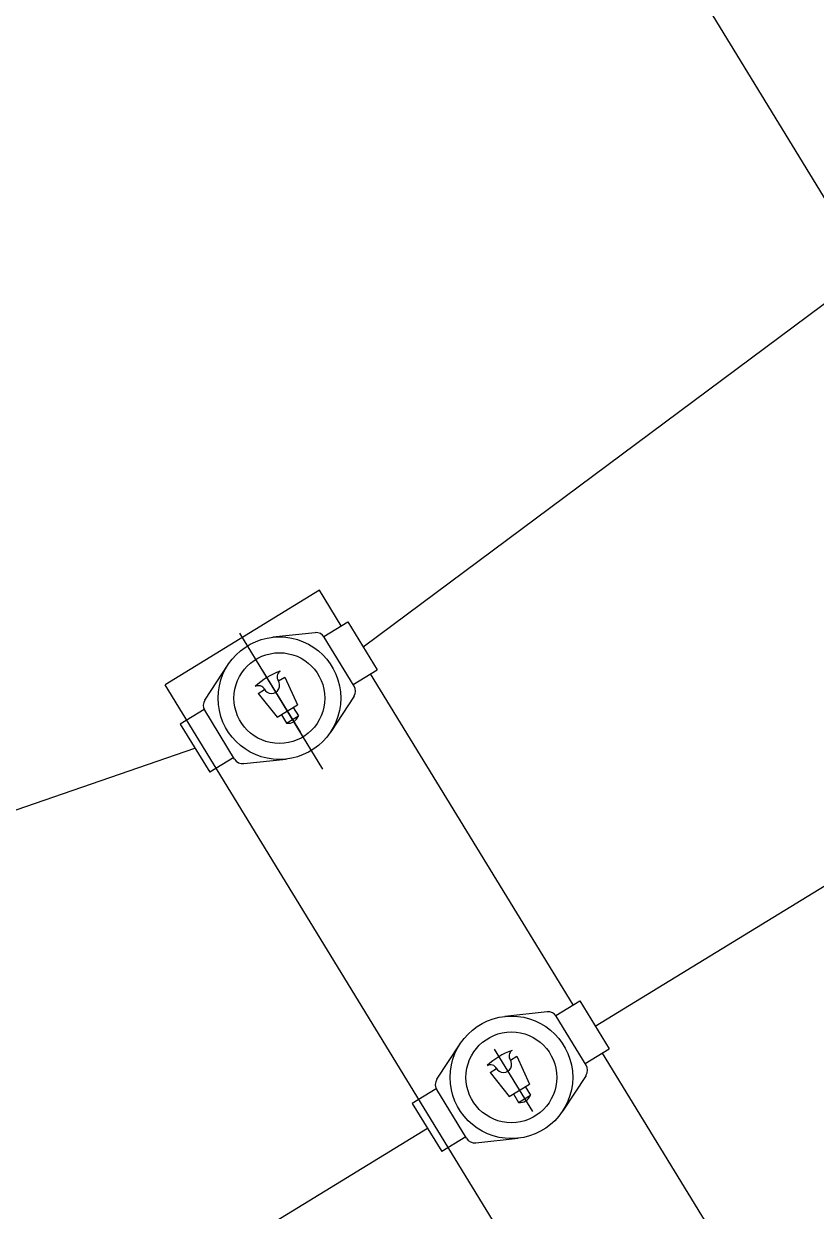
# Model space of a CAD drawing. Header units: millimetres. Extents: x 308437 to 311888, y 6841816 to 6843567.
# Drawn here: x 311665.606 to 311666.854, y 6842033.99 to 6842035.86 of the extents above; entities that cross this region are included whole.
import ezdxf

# ---------------------------------------------------------------- set-up
doc = ezdxf.new("R2010")
doc.units = ezdxf.units.MM
for name, color, linetype in [('C-ESTRUCTURA', 94, 'Continuous'), ('E-CONDUCTOR', 40, 'Continuous'), ('E-EQUIPOS', 54, 'Continuous')]:
    doc.layers.add(name, color=color, linetype=linetype)

# ---------------------------------------------------------------- blocks, each defined once
blk = doc.blocks.new('Parrón')
at = {"layer": 'C-ESTRUCTURA', "linetype": 'Continuous'}
for p, q in [((34.6099, 19.9233), (34.6099, 21.5473)), ((34.8949, 21.5473), (34.6099, 21.5473)), ((34.8949, 21.4817), (34.8949, 21.5473)), ((34.8949, 20.7817), (34.8949, 21.393)), ((34.8949, 20.0817), (34.8949, 20.693))]:
    blk.add_line(p, q, dxfattribs=at)
blk.add_lwpolyline([(35.8959, 22.2353), (36.109, 22.2353), (36.109, 19.2353), (35.8959, 19.2353), (35.8959, 22.2353)], dxfattribs=at)
at = {"layer": 'E-CONDUCTOR'}
for points in [[(33.2524, 21.7337), (34.5978, 21.4374)], [(34.9071, 21.4353), (36.0024, 21.5353), (39.21, 21.5353)], [(34.5978, 20.7353), (33.2601, 20.7353)], [(34.9071, 20.7353), (39.21, 20.7353)]]:
    blk.add_lwpolyline(points, dxfattribs=at)
at = {"layer": 'E-EQUIPOS'}
for p, q in [((34.7524, 21.3044), (34.7524, 21.555)), ((34.6507, 21.4939), (34.7112, 21.5225)), ((34.8542, 21.4939), (34.7937, 21.5225)), ((34.7524, 21.4872), (34.7524, 21.3721)), ((34.6421, 21.4817), (34.5978, 21.4817)), ((34.6421, 21.3902), (34.6421, 21.4804)), ((34.8628, 21.4817), (34.9071, 21.4817)), ((34.8628, 21.3902), (34.8628, 21.4804)), ((34.7279, 21.4592), (34.7337, 21.4114)), ((34.7279, 21.4592), (34.7397, 21.4592)), ((34.7652, 21.4592), (34.777, 21.4592)), ((34.777, 21.4592), (34.7712, 21.4114)), ((34.7337, 21.4114), (34.7712, 21.4114)), ((34.7415, 21.4114), (34.7415, 21.3958)), ((34.7415, 21.3958), (34.7634, 21.3958)), ((34.7634, 21.4114), (34.7634, 21.3958)), ((34.6421, 21.393), (34.5978, 21.393)), ((34.6507, 21.3766), (34.7112, 21.348)), ((34.8542, 21.3766), (34.7937, 21.348)), ((34.8628, 21.393), (34.9071, 21.393)), ((34.6507, 20.7939), (34.7112, 20.8225)), ((34.8542, 20.7939), (34.7937, 20.8225)), ((34.6421, 20.7817), (34.5978, 20.7817)), ((34.6421, 20.6902), (34.6421, 20.7804)), ((34.7524, 20.7872), (34.7524, 20.6721)), ((34.8628, 20.7817), (34.9071, 20.7817)), ((34.8628, 20.6902), (34.8628, 20.7804)), ((34.7279, 20.7592), (34.7337, 20.7114)), ((34.7279, 20.7592), (34.7397, 20.7592)), ((34.7652, 20.7592), (34.777, 20.7592)), ((34.777, 20.7592), (34.7712, 20.7114)), ((34.7337, 20.7114), (34.7712, 20.7114)), ((34.7415, 20.7114), (34.7415, 20.6958)), ((34.7634, 20.7114), (34.7634, 20.6958)), ((34.6421, 20.693), (34.5978, 20.693)), ((34.7415, 20.6958), (34.7634, 20.6958)), ((34.8628, 20.693), (34.9071, 20.693)), ((34.6507, 20.6766), (34.7112, 20.648)), ((34.8542, 20.6766), (34.7937, 20.648))]:
    blk.add_line(p, q, dxfattribs=at)
for points in [[(34.5978, 21.4817), (34.5978, 21.393)], [(34.9071, 21.4817), (34.9071, 21.393)], [(34.5978, 20.7817), (34.5978, 20.693)], [(34.9071, 20.7817), (34.9071, 20.693)]]:
    blk.add_lwpolyline(points, dxfattribs=at)
for centre, radius in [((34.7524, 21.4353), 0.0965), ((34.7524, 21.4353), 0.0715), ((34.7524, 20.7353), 0.0965), ((34.7524, 20.7353), 0.0715)]:
    blk.add_circle(centre, radius, dxfattribs=at)
for centre, radius, start, end in [((34.6571, 21.4804), 0.015, 115.2881, 180), ((34.8478, 21.4804), 0.015, 0, 64.7119), ((34.7524, 21.3654), 0.108, 77.7034, 102.2966), ((34.729, 21.4602), 0.0107, 354.6332, 87.8156), ((34.7758, 21.4602), 0.0107, 92.1844, 185.3668), ((34.7524, 21.4592), 0.0128, 175.1037, 4.8963), ((34.7524, 21.4093), 0.0174, 230.8875, 309.1125), ((34.6571, 21.3902), 0.015, 180, 244.7119), ((34.8478, 21.3902), 0.015, 295.2881, 0), ((34.6571, 20.7804), 0.015, 115.2881, 180), ((34.8478, 20.7804), 0.015, 0, 64.7119), ((34.7524, 20.6654), 0.108, 77.7034, 102.2966), ((34.729, 20.7602), 0.0107, 354.6332, 87.8156), ((34.7524, 20.7592), 0.0128, 175.1037, 4.8963), ((34.7758, 20.7602), 0.0107, 92.1844, 185.3668), ((34.6571, 20.6902), 0.015, 180, 244.7119), ((34.7524, 20.7093), 0.0174, 230.8875, 309.1125), ((34.8478, 20.6902), 0.015, 295.2881, 0)]:
    blk.add_arc(centre, radius, start, end, dxfattribs=at)

msp = doc.modelspace()

# ---------------------------------------------------------------- block references
at = {"rotation": 31.45904213535047}
msp.add_blockref('Parrón', (311647.5516, 6841998.3761), dxfattribs=at)

doc.saveas('drawing.dxf')
